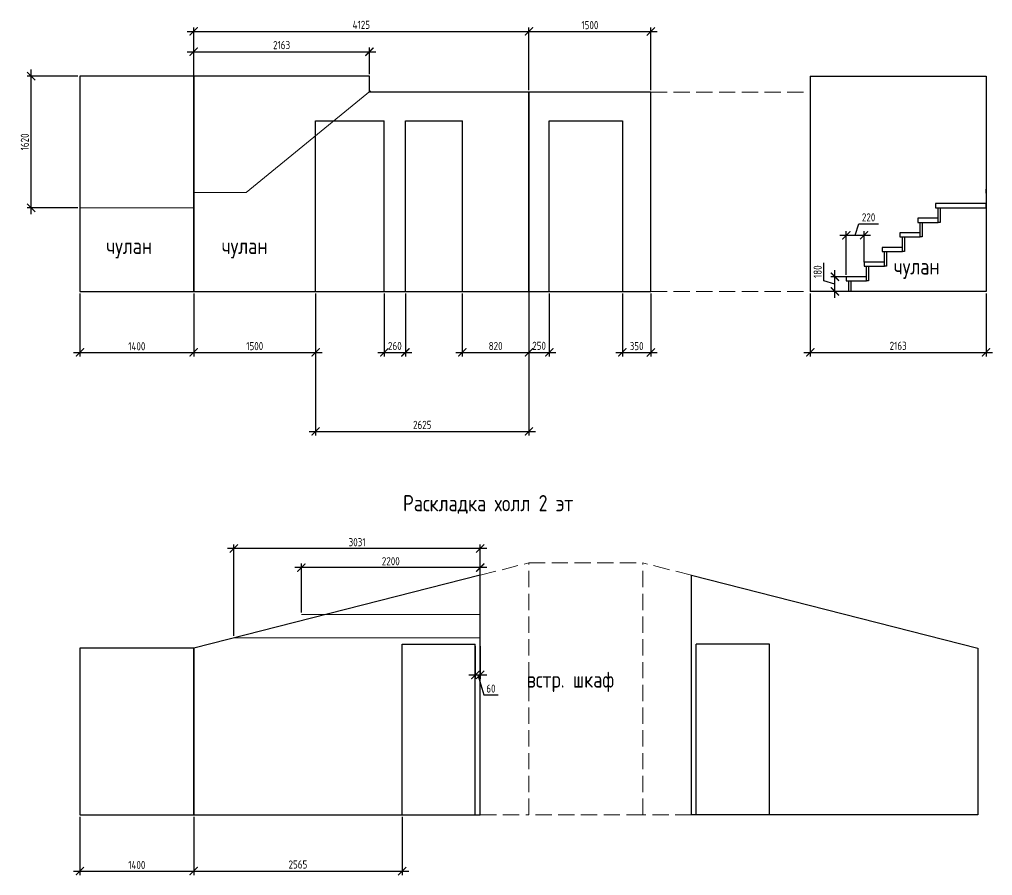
# Model space of a CAD drawing. Header units: millimetres. Extents: x 743280 to 1140305, y -337608 to -106611.
# Drawn here: x 930690 to 942665, y -258206 to -247671 of the extents above; entities that cross this region are included whole.
import ezdxf

# ---------------------------------------------------------------- set-up
doc = ezdxf.new("R2010")
doc.units = ezdxf.units.MM
doc.header["$PDMODE"] = 35
doc.linetypes.add('GOST2.303 4', pattern=[7, 5, -2, 0])
doc.layers.get('Defpoints').update_dxf_attribs({"color": 9})
for name, color, linetype, lineweight in [('НЕВИДИМЫЕ', 6, 'GOST2.303 4', 13), ('ОСНОВНЫЕ', 7, 'Continuous', 30), ('СПДС_РАЗМЕРЫ', 42, 'Continuous', 13), ('ТОНКИЕ', 250, 'Continuous', 13), ('Штриховка', 246, 'Continuous', 5)]:
    doc.layers.add(name, color=color, linetype=linetype, lineweight=lineweight)
doc.styles.add('GOST 2.304', font='CS_Gost2304.shx')
doc.styles.add('ГОСТ 2.304', font='CS_Gost2304.shx')
doc.dimstyles.new('СПДС', dxfattribs={"dimtxt": 2.5, "dimasz": 2.5, "dimexe": 1.25, "dimexo": 0.625, "dimtad": 1, "dimdec": 0, "dimtxsty": 'GOST 2.304', "dimblk": 'ARCHTICK', "dimblk1": 'ARCHTICK', "dimblk2": 'ARCHTICK', "dimcen": 2.5, "dimdle": 2, "dimadec": 0, "dimazin": 2, "dimtfac": 0.75, "dimtdec": 4, "dimtmove": 1, "dimatfit": 3, "dimfxl": 1, "dimtolj": 1, "dimarcsym": 1})

# ---------------------------------------------------------------- blocks, each defined once
blk = doc.blocks.new('_ArchTick')
at = {"color": 0, "linetype": 'ByBlock', "const_width": 0.15}
blk.add_lwpolyline([(-0.5, -0.5), (0.5, 0.5)], dxfattribs=at)
blk = doc.blocks.new('*D603')
at = {"layer": 'Defpoints', "color": 0, "ltscale": 40, "transparency": 16777216}
for p in [(931434, -251018), (932834, -251018), (932834, -251768)]:
    blk.add_point(p, dxfattribs=at)
at = {"layer": 'СПДС_РАЗМЕРЫ', "color": 0, "lineweight": -2, "ltscale": 40, "transparency": 16777216}
for p, q in [((931434, -251043), (931434, -251818)), ((932834, -251043), (932834, -251818)), ((931354, -251768), (932914, -251768))]:
    blk.add_line(p, q, dxfattribs=at)
at = {"layer": 'СПДС_РАЗМЕРЫ', "color": 0, "lineweight": -2, "ltscale": 40, "transparency": 16777216, "xscale": 100, "yscale": 100, "zscale": 100, "rotation": 180}
blk.add_blockref('_ArchTick', (931434, -251768), dxfattribs=at)
at = {"layer": 'СПДС_РАЗМЕРЫ', "color": 0, "lineweight": -2, "ltscale": 40, "transparency": 16777216, "xscale": 100, "yscale": 100, "zscale": 100}
blk.add_blockref('_ArchTick', (932834, -251768), dxfattribs=at)
at = {"layer": 'СПДС_РАЗМЕРЫ', "color": 0, "ltscale": 40, "transparency": 16777216, "insert": (932134, -251693), "char_height": 100, "attachment_point": 5, "style": 'GOST 2.304'}
blk.add_mtext('\\A1;1400', dxfattribs=at)
blk = doc.blocks.new('*D604')
at = {"layer": 'Defpoints', "color": 0, "ltscale": 40, "transparency": 16777216}
for p in [(932834, -251018), (934335, -251018), (934335, -251768)]:
    blk.add_point(p, dxfattribs=at)
at = {"layer": 'СПДС_РАЗМЕРЫ', "color": 0, "lineweight": -2, "ltscale": 40, "transparency": 16777216}
for p, q in [((932834, -251043), (932834, -251818)), ((934335, -251043), (934335, -251818)), ((932754, -251768), (934415, -251768))]:
    blk.add_line(p, q, dxfattribs=at)
at = {"layer": 'СПДС_РАЗМЕРЫ', "color": 0, "lineweight": -2, "ltscale": 40, "transparency": 16777216, "xscale": 100, "yscale": 100, "zscale": 100, "rotation": 180}
blk.add_blockref('_ArchTick', (932834, -251768), dxfattribs=at)
at = {"layer": 'СПДС_РАЗМЕРЫ', "color": 0, "lineweight": -2, "ltscale": 40, "transparency": 16777216, "xscale": 100, "yscale": 100, "zscale": 100}
blk.add_blockref('_ArchTick', (934335, -251768), dxfattribs=at)
at = {"layer": 'СПДС_РАЗМЕРЫ', "color": 0, "ltscale": 40, "transparency": 16777216, "insert": (933585, -251691), "char_height": 100, "attachment_point": 5, "style": 'GOST 2.304'}
blk.add_mtext('\\A1;1500', dxfattribs=at)
blk = doc.blocks.new('*D605')
at = {"layer": 'Defpoints', "color": 0, "ltscale": 40, "transparency": 16777216}
for p in [(935180, -251018), (935440, -251018), (935440, -251768)]:
    blk.add_point(p, dxfattribs=at)
at = {"layer": 'СПДС_РАЗМЕРЫ', "color": 0, "lineweight": -2, "ltscale": 40, "transparency": 16777216}
for p, q in [((935180, -251043), (935180, -251818)), ((935440, -251043), (935440, -251818)), ((935100, -251768), (935520, -251768))]:
    blk.add_line(p, q, dxfattribs=at)
at = {"layer": 'СПДС_РАЗМЕРЫ', "color": 0, "lineweight": -2, "ltscale": 40, "transparency": 16777216, "xscale": 100, "yscale": 100, "zscale": 100, "rotation": 180}
blk.add_blockref('_ArchTick', (935180, -251768), dxfattribs=at)
at = {"layer": 'СПДС_РАЗМЕРЫ', "color": 0, "lineweight": -2, "ltscale": 40, "transparency": 16777216, "xscale": 100, "yscale": 100, "zscale": 100}
blk.add_blockref('_ArchTick', (935440, -251768), dxfattribs=at)
at = {"layer": 'СПДС_РАЗМЕРЫ', "color": 0, "ltscale": 40, "transparency": 16777216, "insert": (935310, -251689), "char_height": 100, "attachment_point": 5, "style": 'GOST 2.304'}
blk.add_mtext('\\A1;260', dxfattribs=at)
blk = doc.blocks.new('*D606')
at = {"layer": 'Defpoints', "color": 0, "ltscale": 40, "transparency": 16777216}
for p in [(936140, -251018), (936960, -251018), (936960, -251768)]:
    blk.add_point(p, dxfattribs=at)
at = {"layer": 'СПДС_РАЗМЕРЫ', "color": 0, "lineweight": -2, "ltscale": 40, "transparency": 16777216}
for p, q in [((936140, -251043), (936140, -251818)), ((936960, -251043), (936960, -251818)), ((936060, -251768), (937040, -251768))]:
    blk.add_line(p, q, dxfattribs=at)
at = {"layer": 'СПДС_РАЗМЕРЫ', "color": 0, "lineweight": -2, "ltscale": 40, "transparency": 16777216, "xscale": 100, "yscale": 100, "zscale": 100, "rotation": 180}
blk.add_blockref('_ArchTick', (936140, -251768), dxfattribs=at)
at = {"layer": 'СПДС_РАЗМЕРЫ', "color": 0, "lineweight": -2, "ltscale": 40, "transparency": 16777216, "xscale": 100, "yscale": 100, "zscale": 100}
blk.add_blockref('_ArchTick', (936960, -251768), dxfattribs=at)
at = {"layer": 'СПДС_РАЗМЕРЫ', "color": 0, "ltscale": 40, "transparency": 16777216, "insert": (936550, -251689), "char_height": 100, "attachment_point": 5, "style": 'GOST 2.304'}
blk.add_mtext('\\A1;820', dxfattribs=at)
blk = doc.blocks.new('*D607')
at = {"layer": 'Defpoints', "color": 0, "ltscale": 40, "transparency": 16777216}
for p in [(936960, -251018), (937210, -251018), (937210, -251768)]:
    blk.add_point(p, dxfattribs=at)
at = {"layer": 'СПДС_РАЗМЕРЫ', "color": 0, "lineweight": -2, "ltscale": 40, "transparency": 16777216}
for p, q in [((936960, -251043), (936960, -251818)), ((937210, -251043), (937210, -251818)), ((936880, -251768), (937290, -251768))]:
    blk.add_line(p, q, dxfattribs=at)
at = {"layer": 'СПДС_РАЗМЕРЫ', "color": 0, "lineweight": -2, "ltscale": 40, "transparency": 16777216, "xscale": 100, "yscale": 100, "zscale": 100, "rotation": 180}
blk.add_blockref('_ArchTick', (936960, -251768), dxfattribs=at)
at = {"layer": 'СПДС_РАЗМЕРЫ', "color": 0, "lineweight": -2, "ltscale": 40, "transparency": 16777216, "xscale": 100, "yscale": 100, "zscale": 100}
blk.add_blockref('_ArchTick', (937210, -251768), dxfattribs=at)
at = {"layer": 'СПДС_РАЗМЕРЫ', "color": 0, "ltscale": 40, "transparency": 16777216, "insert": (937085, -251687), "char_height": 100, "attachment_point": 5, "style": 'GOST 2.304'}
blk.add_mtext('\\A1;250', dxfattribs=at)
blk = doc.blocks.new('*D608')
at = {"layer": 'Defpoints', "color": 0, "ltscale": 40, "transparency": 16777216}
for p in [(938110, -251018), (938460, -251018), (938460, -251768)]:
    blk.add_point(p, dxfattribs=at)
at = {"layer": 'СПДС_РАЗМЕРЫ', "color": 0, "lineweight": -2, "ltscale": 40, "transparency": 16777216}
for p, q in [((938110, -251043), (938110, -251818)), ((938460, -251043), (938460, -251818)), ((938030, -251768), (938540, -251768))]:
    blk.add_line(p, q, dxfattribs=at)
at = {"layer": 'СПДС_РАЗМЕРЫ', "color": 0, "lineweight": -2, "ltscale": 40, "transparency": 16777216, "xscale": 100, "yscale": 100, "zscale": 100, "rotation": 180}
blk.add_blockref('_ArchTick', (938110, -251768), dxfattribs=at)
at = {"layer": 'СПДС_РАЗМЕРЫ', "color": 0, "lineweight": -2, "ltscale": 40, "transparency": 16777216, "xscale": 100, "yscale": 100, "zscale": 100}
blk.add_blockref('_ArchTick', (938460, -251768), dxfattribs=at)
at = {"layer": 'СПДС_РАЗМЕРЫ', "color": 0, "ltscale": 40, "transparency": 16777216, "insert": (938285, -251691), "char_height": 100, "attachment_point": 5, "style": 'GOST 2.304'}
blk.add_mtext('\\A1;350', dxfattribs=at)
blk = doc.blocks.new('*D609')
at = {"layer": 'Defpoints', "color": 0, "transparency": 16777216}
for p in [(940423, -251018), (942585, -251018), (942585, -251768)]:
    blk.add_point(p, dxfattribs=at)
at = {"layer": 'СПДС_РАЗМЕРЫ', "color": 0, "lineweight": -2, "transparency": 16777216}
for p, q in [((940423, -251043), (940423, -251818)), ((942585, -251043), (942585, -251818)), ((940343, -251768), (942665, -251768))]:
    blk.add_line(p, q, dxfattribs=at)
at = {"layer": 'СПДС_РАЗМЕРЫ', "color": 0, "lineweight": -2, "transparency": 16777216, "xscale": 100, "yscale": 100, "zscale": 100, "rotation": 180}
blk.add_blockref('_ArchTick', (940423, -251768), dxfattribs=at)
at = {"layer": 'СПДС_РАЗМЕРЫ', "color": 0, "lineweight": -2, "transparency": 16777216, "xscale": 100, "yscale": 100, "zscale": 100}
blk.add_blockref('_ArchTick', (942585, -251768), dxfattribs=at)
at = {"layer": 'СПДС_РАЗМЕРЫ', "color": 0, "transparency": 16777216, "insert": (941504, -251687), "char_height": 100, "attachment_point": 5, "style": 'GOST 2.304'}
blk.add_mtext('\\A1;2163', dxfattribs=at)
blk = doc.blocks.new('*D610')
at = {"layer": 'Defpoints', "color": 0, "transparency": 16777216}
for p in [(934997, -248068), (932834, -248368), (934997, -248368)]:
    blk.add_point(p, dxfattribs=at)
at = {"layer": 'СПДС_РАЗМЕРЫ', "color": 0, "lineweight": -2, "transparency": 16777216}
for p, q in [((932754, -248068), (935077, -248068)), ((932834, -248343), (932834, -248018)), ((934997, -248343), (934997, -248018))]:
    blk.add_line(p, q, dxfattribs=at)
at = {"layer": 'СПДС_РАЗМЕРЫ', "color": 0, "lineweight": -2, "transparency": 16777216, "xscale": 100, "yscale": 100, "zscale": 100, "rotation": 180}
blk.add_blockref('_ArchTick', (932834, -248068), dxfattribs=at)
at = {"layer": 'СПДС_РАЗМЕРЫ', "color": 0, "lineweight": -2, "transparency": 16777216, "xscale": 100, "yscale": 100, "zscale": 100}
blk.add_blockref('_ArchTick', (934997, -248068), dxfattribs=at)
at = {"layer": 'СПДС_РАЗМЕРЫ', "color": 0, "transparency": 16777216, "insert": (933916, -247987), "char_height": 100, "attachment_point": 5, "style": 'GOST 2.304'}
blk.add_mtext('\\A1;2163', dxfattribs=at)
blk = doc.blocks.new('*D611')
at = {"layer": 'Defpoints', "color": 0, "transparency": 16777216}
for p in [(936960, -247818), (932834, -248568), (936960, -248568)]:
    blk.add_point(p, dxfattribs=at)
at = {"layer": 'СПДС_РАЗМЕРЫ', "color": 0, "lineweight": -2, "transparency": 16777216}
for p, q in [((932834, -248543), (932834, -247768)), ((936960, -248543), (936960, -247768)), ((932754, -247818), (937040, -247818))]:
    blk.add_line(p, q, dxfattribs=at)
at = {"layer": 'СПДС_РАЗМЕРЫ', "color": 0, "lineweight": -2, "transparency": 16777216, "xscale": 100, "yscale": 100, "zscale": 100, "rotation": 180}
blk.add_blockref('_ArchTick', (932834, -247818), dxfattribs=at)
at = {"layer": 'СПДС_РАЗМЕРЫ', "color": 0, "lineweight": -2, "transparency": 16777216, "xscale": 100, "yscale": 100, "zscale": 100}
blk.add_blockref('_ArchTick', (936960, -247818), dxfattribs=at)
at = {"layer": 'СПДС_РАЗМЕРЫ', "color": 0, "transparency": 16777216, "insert": (934897, -247737), "char_height": 100, "attachment_point": 5, "style": 'GOST 2.304'}
blk.add_mtext('\\A1;4125', dxfattribs=at)
blk = doc.blocks.new('*D612')
at = {"layer": 'Defpoints', "color": 0, "transparency": 16777216}
for p in [(930834, -248368), (931434, -248368), (931434, -249988)]:
    blk.add_point(p, dxfattribs=at)
at = {"layer": 'СПДС_РАЗМЕРЫ', "color": 0, "lineweight": -2, "transparency": 16777216}
for p, q in [((931409, -248368), (930784, -248368)), ((930834, -250068), (930834, -248288)), ((931409, -249988), (930784, -249988))]:
    blk.add_line(p, q, dxfattribs=at)
at = {"layer": 'СПДС_РАЗМЕРЫ', "color": 0, "lineweight": -2, "transparency": 16777216, "xscale": 100, "yscale": 100, "zscale": 100}
for p, rotation in [((930834, -248368), 90), ((930834, -249988), 270)]:
    blk.add_blockref('_ArchTick', p, dxfattribs=dict(at, rotation=rotation))
at = {"layer": 'СПДС_РАЗМЕРЫ', "color": 0, "transparency": 16777216, "insert": (930756, -249178), "char_height": 100, "attachment_point": 5, "rotation": 90, "style": 'GOST 2.304'}
blk.add_mtext('\\A1;1620', dxfattribs=at)
blk = doc.blocks.new('*D613')
at = {"layer": 'Defpoints', "color": 0, "transparency": 16777216}
for p in [(938460, -247818), (936960, -248568), (938460, -248568)]:
    blk.add_point(p, dxfattribs=at)
at = {"layer": 'СПДС_РАЗМЕРЫ', "color": 0, "lineweight": -2, "transparency": 16777216}
for p, q in [((936960, -248543), (936960, -247768)), ((938460, -248543), (938460, -247768)), ((936880, -247818), (938540, -247818))]:
    blk.add_line(p, q, dxfattribs=at)
at = {"layer": 'СПДС_РАЗМЕРЫ', "color": 0, "lineweight": -2, "transparency": 16777216, "xscale": 100, "yscale": 100, "zscale": 100, "rotation": 180}
blk.add_blockref('_ArchTick', (936960, -247818), dxfattribs=at)
at = {"layer": 'СПДС_РАЗМЕРЫ', "color": 0, "lineweight": -2, "transparency": 16777216, "xscale": 100, "yscale": 100, "zscale": 100}
blk.add_blockref('_ArchTick', (938460, -247818), dxfattribs=at)
at = {"layer": 'СПДС_РАЗМЕРЫ', "color": 0, "transparency": 16777216, "insert": (937710, -247741), "char_height": 100, "attachment_point": 5, "style": 'GOST 2.304'}
blk.add_mtext('\\A1;1500', dxfattribs=at)
blk = doc.blocks.new('*D615')
at = {"layer": 'Defpoints', "color": 0, "ltscale": 40, "transparency": 16777216}
for p in [(931434, -257458), (932834, -257458), (932834, -258151)]:
    blk.add_point(p, dxfattribs=at)
at = {"layer": 'СПДС_РАЗМЕРЫ', "color": 0, "lineweight": -2, "ltscale": 40, "transparency": 16777216}
for p, q in [((931434, -257483), (931434, -258201)), ((932834, -257483), (932834, -258201)), ((931354, -258151), (932914, -258151))]:
    blk.add_line(p, q, dxfattribs=at)
at = {"layer": 'СПДС_РАЗМЕРЫ', "color": 0, "lineweight": -2, "ltscale": 40, "transparency": 16777216, "xscale": 100, "yscale": 100, "zscale": 100, "rotation": 180}
blk.add_blockref('_ArchTick', (931434, -258151), dxfattribs=at)
at = {"layer": 'СПДС_РАЗМЕРЫ', "color": 0, "lineweight": -2, "ltscale": 40, "transparency": 16777216, "xscale": 100, "yscale": 100, "zscale": 100}
blk.add_blockref('_ArchTick', (932834, -258151), dxfattribs=at)
at = {"layer": 'СПДС_РАЗМЕРЫ', "color": 0, "ltscale": 40, "transparency": 16777216, "insert": (932134, -258076), "char_height": 100, "attachment_point": 5, "style": 'GOST 2.304'}
blk.add_mtext('\\A1;1400', dxfattribs=at)
blk = doc.blocks.new('*D616')
at = {"layer": 'Defpoints', "color": 0, "ltscale": 40, "transparency": 16777216}
for p in [(935400, -257458), (932834, -257483), (935400, -258151)]:
    blk.add_point(p, dxfattribs=at)
at = {"layer": 'СПДС_РАЗМЕРЫ', "color": 0, "lineweight": -2, "ltscale": 40, "transparency": 16777216}
for p, q in [((932834, -257508), (932834, -258201)), ((935400, -257483), (935400, -258201)), ((932754, -258151), (935480, -258151))]:
    blk.add_line(p, q, dxfattribs=at)
at = {"layer": 'СПДС_РАЗМЕРЫ', "color": 0, "lineweight": -2, "ltscale": 40, "transparency": 16777216, "xscale": 100, "yscale": 100, "zscale": 100, "rotation": 180}
blk.add_blockref('_ArchTick', (932834, -258151), dxfattribs=at)
at = {"layer": 'СПДС_РАЗМЕРЫ', "color": 0, "lineweight": -2, "ltscale": 40, "transparency": 16777216, "xscale": 100, "yscale": 100, "zscale": 100}
blk.add_blockref('_ArchTick', (935400, -258151), dxfattribs=at)
at = {"layer": 'СПДС_РАЗМЕРЫ', "color": 0, "ltscale": 40, "transparency": 16777216, "insert": (934117, -258070), "char_height": 100, "attachment_point": 5, "style": 'GOST 2.304'}
blk.add_mtext('\\A1;2565', dxfattribs=at)
blk = doc.blocks.new('*D617')
at = {"layer": 'Defpoints', "color": 0, "ltscale": 40, "transparency": 16777216}
for p in [(933329, -254181), (933329, -255282), (936360, -255282)]:
    blk.add_point(p, dxfattribs=at)
at = {"layer": 'СПДС_РАЗМЕРЫ', "color": 0, "lineweight": -2, "ltscale": 40, "transparency": 16777216}
for p, q in [((936440, -254181), (933249, -254181)), ((933329, -255257), (933329, -254131)), ((936360, -255257), (936360, -254131))]:
    blk.add_line(p, q, dxfattribs=at)
at = {"layer": 'СПДС_РАЗМЕРЫ', "color": 0, "lineweight": -2, "ltscale": 40, "transparency": 16777216, "xscale": 100, "yscale": 100, "zscale": 100, "rotation": 180}
blk.add_blockref('_ArchTick', (933329, -254181), dxfattribs=at)
at = {"layer": 'СПДС_РАЗМЕРЫ', "color": 0, "lineweight": -2, "ltscale": 40, "transparency": 16777216, "xscale": 100, "yscale": 100, "zscale": 100}
blk.add_blockref('_ArchTick', (936360, -254181), dxfattribs=at)
at = {"layer": 'СПДС_РАЗМЕРЫ', "color": 0, "ltscale": 40, "transparency": 16777216, "insert": (934845, -254104), "char_height": 100, "attachment_point": 5, "style": 'GOST 2.304'}
blk.add_mtext('\\A1;3031', dxfattribs=at)
blk = doc.blocks.new('*D618')
at = {"layer": 'Defpoints', "color": 0, "ltscale": 40, "transparency": 16777216}
for p in [(934160, -254417), (934160, -254993), (936360, -254993)]:
    blk.add_point(p, dxfattribs=at)
at = {"layer": 'СПДС_РАЗМЕРЫ', "color": 0, "lineweight": -2, "ltscale": 40, "transparency": 16777216}
for p, q in [((936440, -254417), (934080, -254417)), ((934160, -254968), (934160, -254367)), ((936360, -254968), (936360, -254367))]:
    blk.add_line(p, q, dxfattribs=at)
at = {"layer": 'СПДС_РАЗМЕРЫ', "color": 0, "lineweight": -2, "ltscale": 40, "transparency": 16777216, "xscale": 100, "yscale": 100, "zscale": 100, "rotation": 180}
blk.add_blockref('_ArchTick', (934160, -254417), dxfattribs=at)
at = {"layer": 'СПДС_РАЗМЕРЫ', "color": 0, "lineweight": -2, "ltscale": 40, "transparency": 16777216, "xscale": 100, "yscale": 100, "zscale": 100}
blk.add_blockref('_ArchTick', (936360, -254417), dxfattribs=at)
at = {"layer": 'СПДС_РАЗМЕРЫ', "color": 0, "ltscale": 40, "transparency": 16777216, "insert": (935260, -254338), "char_height": 100, "attachment_point": 5, "style": 'GOST 2.304'}
blk.add_mtext('\\A1;2200', dxfattribs=at)
blk = doc.blocks.new('*D619')
at = {"layer": 'Defpoints', "color": 0, "ltscale": 40, "transparency": 16777216}
for p in [(936960, -250255), (934335, -251018), (936960, -252741)]:
    blk.add_point(p, dxfattribs=at)
at = {"layer": 'СПДС_РАЗМЕРЫ', "color": 0, "lineweight": -2, "ltscale": 40, "transparency": 16777216}
for p, q in [((936960, -250280), (936960, -252791)), ((934335, -251043), (934335, -252791)), ((934255, -252741), (937040, -252741))]:
    blk.add_line(p, q, dxfattribs=at)
at = {"layer": 'СПДС_РАЗМЕРЫ', "color": 0, "lineweight": -2, "ltscale": 40, "transparency": 16777216, "xscale": 100, "yscale": 100, "zscale": 100, "rotation": 180}
blk.add_blockref('_ArchTick', (934335, -252741), dxfattribs=at)
at = {"layer": 'СПДС_РАЗМЕРЫ', "color": 0, "lineweight": -2, "ltscale": 40, "transparency": 16777216, "xscale": 100, "yscale": 100, "zscale": 100}
blk.add_blockref('_ArchTick', (936960, -252741), dxfattribs=at)
at = {"layer": 'СПДС_РАЗМЕРЫ', "color": 0, "ltscale": 40, "transparency": 16777216, "insert": (935647, -252660), "char_height": 100, "attachment_point": 5, "style": 'GOST 2.304'}
blk.add_mtext('\\A1;2625', dxfattribs=at)
blk = doc.blocks.new('*D632')
at = {"layer": 'Defpoints', "color": 0, "ltscale": 40, "transparency": 16777216}
for p in [(940726, -250838), (940895, -250838), (940895, -251018)]:
    blk.add_point(p, dxfattribs=at)
at = {"layer": 'СПДС_РАЗМЕРЫ', "color": 0, "lineweight": -2, "ltscale": 40, "transparency": 16777216}
for p, q in [((940588, -250886), (940588, -250664)), ((940726, -251098), (940726, -250758)), ((940870, -250838), (940676, -250838)), ((940726, -250928), (940588, -250886)), ((940870, -251018), (940676, -251018))]:
    blk.add_line(p, q, dxfattribs=at)
at = {"layer": 'СПДС_РАЗМЕРЫ', "color": 0, "lineweight": -2, "ltscale": 40, "transparency": 16777216, "xscale": 100, "yscale": 100, "zscale": 100}
for p, rotation in [((940726, -250838), 90), ((940726, -251018), 270)]:
    blk.add_blockref('_ArchTick', p, dxfattribs=dict(at, rotation=rotation))
at = {"layer": 'СПДС_РАЗМЕРЫ', "color": 0, "ltscale": 40, "transparency": 16777216, "insert": (940513, -250775), "char_height": 100, "attachment_point": 5, "rotation": 90, "style": 'GOST 2.304'}
blk.add_mtext('\\A1;180', dxfattribs=at)
blk = doc.blocks.new('*D634')
at = {"layer": 'Defpoints', "color": 0, "ltscale": 40, "transparency": 16777216}
for p in [(941085, -250327), (941085, -250683), (940865, -250838)]:
    blk.add_point(p, dxfattribs=at)
at = {"layer": 'СПДС_РАЗМЕРЫ', "color": 0, "lineweight": -2, "ltscale": 40, "transparency": 16777216}
for p, q in [((940865, -250813), (940865, -250277)), ((940975, -250327), (941018, -250186)), ((941018, -250186), (941263, -250186)), ((941085, -250658), (941085, -250277)), ((940785, -250327), (941165, -250327))]:
    blk.add_line(p, q, dxfattribs=at)
at = {"layer": 'СПДС_РАЗМЕРЫ', "color": 0, "lineweight": -2, "ltscale": 40, "transparency": 16777216, "xscale": 100, "yscale": 100, "zscale": 100, "rotation": 180}
blk.add_blockref('_ArchTick', (940865, -250327), dxfattribs=at)
at = {"layer": 'СПДС_РАЗМЕРЫ', "color": 0, "lineweight": -2, "ltscale": 40, "transparency": 16777216, "xscale": 100, "yscale": 100, "zscale": 100}
blk.add_blockref('_ArchTick', (941085, -250327), dxfattribs=at)
at = {"layer": 'СПДС_РАЗМЕРЫ', "color": 0, "ltscale": 40, "transparency": 16777216, "insert": (941140, -250107), "char_height": 100, "attachment_point": 5, "style": 'GOST 2.304'}
blk.add_mtext('\\A1;220', dxfattribs=at)
blk = doc.blocks.new('*D635')
at = {"layer": 'Defpoints', "color": 0, "ltscale": 40, "transparency": 16777216}
for p in [(936300, -255358), (936360, -255358), (936360, -255737)]:
    blk.add_point(p, dxfattribs=at)
at = {"layer": 'СПДС_РАЗМЕРЫ', "color": 0, "lineweight": -2, "ltscale": 40, "transparency": 16777216}
for p, q in [((936300, -255383), (936300, -255787)), ((936360, -255383), (936360, -255787)), ((936220, -255737), (936440, -255737)), ((936330, -255737), (936404, -255983)), ((936404, -255983), (936581, -255983))]:
    blk.add_line(p, q, dxfattribs=at)
at = {"layer": 'СПДС_РАЗМЕРЫ', "color": 0, "lineweight": -2, "ltscale": 40, "transparency": 16777216, "xscale": 100, "yscale": 100, "zscale": 100, "rotation": 180}
blk.add_blockref('_ArchTick', (936300, -255737), dxfattribs=at)
at = {"layer": 'СПДС_РАЗМЕРЫ', "color": 0, "lineweight": -2, "ltscale": 40, "transparency": 16777216, "xscale": 100, "yscale": 100, "zscale": 100}
blk.add_blockref('_ArchTick', (936360, -255737), dxfattribs=at)
at = {"layer": 'СПДС_РАЗМЕРЫ', "color": 0, "ltscale": 40, "transparency": 16777216, "insert": (936492, -255905), "char_height": 100, "attachment_point": 5, "style": 'GOST 2.304'}
blk.add_mtext('\\A1;60', dxfattribs=at)

msp = doc.modelspace()

# ---------------------------------------------------------------- linework, layer by layer
at = {"layer": 'НЕВИДИМЫЕ', "ltscale": 40}
for p, q in [((938459.9, -248567.7), (940422.6, -248567.7)), ((938459.9, -251017.7), (940422.6, -251017.7)), ((936359.9, -254511), (936959.9, -254358.3)), ((936959.9, -254358.3), (938359.9, -254358.3)), ((936959.9, -257458.3), (936959.9, -254358.3)), ((938359.9, -257458.3), (938359.9, -254358.3)), ((938959.9, -254511), (938359.9, -254358.3)), ((936359.9, -257458.3), (936959.9, -257458.3)), ((938359.9, -257458.3), (936959.9, -257458.3)), ((938959.9, -257458.3), (938359.9, -257458.3))]:
    msp.add_line(p, q, dxfattribs=at)
at = {"layer": 'ОСНОВНЫЕ', "ltscale": 40}
for p, q in [((940422.6, -248367.7), (940422.6, -251017.7)), ((940422.6, -248367.7), (942585.4, -248367.7)), ((942585.4, -248367.7), (942585.4, -251017.7)), ((938459.9, -251017.7), (938459.9, -248567.7)), ((934334.9, -248917.7), (935179.9, -248917.7)), ((935440.3, -248917.7), (936140.3, -248917.7)), ((937209.9, -251017.7), (937209.9, -248917.7)), ((937209.9, -248917.7), (938109.9, -248917.7)), ((938109.9, -248917.7), (938109.9, -251017.7)), ((942585.4, -251017.7), (940422.6, -251017.7)), ((936359.9, -254511), (932834.4, -255408.3)), ((936359.9, -257458.3), (936359.9, -254511)), ((938959.9, -257458.3), (938959.9, -254511)), ((938959.9, -254511), (942485.4, -255408.3)), ((932834.4, -255408.3), (932834.4, -257458.3)), ((935399.9, -255358.3), (936299.9, -255358.3)), ((939919.9, -255358.3), (939019.9, -255358.3)), ((942485.4, -255408.3), (942485.4, -257458.3)), ((932834.4, -257458.3), (936359.9, -257458.3)), ((942485.4, -257458.3), (938959.9, -257458.3))]:
    msp.add_line(p, q, dxfattribs=at)
at = {"layer": 'ОСНОВНЫЕ', "ltscale": 100}
for p, q in [((934334.9, -251017.7), (934334.9, -248917.7)), ((935179.9, -251017.7), (935179.9, -248917.7)), ((935440.3, -251017.7), (935440.3, -248917.7)), ((936140.3, -251017.7), (936140.3, -248917.7)), ((942585.4, -249807.7), (942585.4, -249757.7)), ((942585.4, -249937.7), (941965.4, -249937.7)), ((941965.4, -249937.7), (941965.4, -249987.7)), ((941965.4, -249987.7), (942585.4, -249987.7)), ((941995.4, -250117.7), (941995.4, -249987.7)), ((942020.4, -249987.7), (942020.4, -250167.7)), ((942585.4, -249987.7), (942585.4, -249937.7)), ((941995.4, -250117.7), (941745.4, -250117.7)), ((941745.4, -250117.7), (941745.4, -250167.7)), ((941995.4, -250167.7), (941995.4, -250117.7)), ((941745.4, -250167.7), (941995.4, -250167.7)), ((941775.4, -250297.7), (941775.4, -250167.7)), ((941800.4, -250167.7), (941800.4, -250347.7)), ((942020.4, -250167.7), (941995.4, -250167.7)), ((941775.4, -250297.7), (941525.4, -250297.7)), ((941525.4, -250297.7), (941525.4, -250347.7)), ((941525.4, -250347.7), (941775.4, -250347.7)), ((941555.4, -250477.7), (941555.4, -250347.7)), ((941580.4, -250347.7), (941580.4, -250527.7)), ((941775.4, -250347.7), (941775.4, -250297.7)), ((941800.4, -250347.7), (941775.4, -250347.7)), ((941555.4, -250477.7), (941305.4, -250477.7)), ((941305.4, -250477.7), (941305.4, -250527.7)), ((941555.4, -250527.7), (941555.4, -250477.7)), ((941305.4, -250527.7), (941555.4, -250527.7)), ((941335.4, -250657.7), (941335.4, -250527.7)), ((941360.4, -250527.7), (941360.4, -250707.7)), ((941580.4, -250527.7), (941555.4, -250527.7)), ((941335.4, -250657.7), (941085.4, -250657.7)), ((941085.4, -250657.7), (941085.4, -250707.7)), ((941085.4, -250707.7), (941335.4, -250707.7)), ((941115.4, -250837.7), (941115.4, -250707.7)), ((941140.4, -250707.7), (941140.4, -250887.7)), ((941335.4, -250707.7), (941335.4, -250657.7)), ((941360.4, -250707.7), (941335.4, -250707.7)), ((941360.4, -250707.7), (941335.4, -250707.7)), ((941115.4, -250837.7), (940865.4, -250837.7)), ((940865.4, -250837.7), (940865.4, -250887.7)), ((941115.4, -250887.7), (941115.4, -250837.7)), ((940865.4, -250887.7), (941115.4, -250887.7)), ((940895.4, -251017.7), (940895.4, -250887.7)), ((940920.4, -250887.7), (940920.4, -251017.7)), ((941140.4, -250887.7), (941115.4, -250887.7)), ((941140.4, -250887.7), (941115.4, -250887.7)), ((940920.4, -251017.7), (940895.4, -251017.7)), ((935399.9, -257458.3), (935399.9, -255358.3)), ((936299.9, -257458.3), (936299.9, -255358.3)), ((939019.9, -257458.3), (939019.9, -255358.3)), ((939919.9, -257458.3), (939919.9, -255358.3))]:
    msp.add_line(p, q, dxfattribs=at)
at = {"layer": 'ОСНОВНЫЕ', "ltscale": 40}
for points in [[(931434.4, -251017.7), (932834.4, -251017.7), (932834.4, -248367.7), (931434.4, -248367.7)], [(932834.4, -251017.7), (936959.9, -251017.7), (936959.9, -248567.7), (934997.2, -248567.7), (934997.2, -248367.7), (932834.4, -248367.7)], [(936959.9, -251017.7), (938459.9, -251017.7), (938459.9, -248567.7), (936959.9, -248567.7)], [(931434.4, -257458.3), (932834.4, -257458.3), (932834.4, -255408.3), (931434.4, -255408.3)]]:
    msp.add_lwpolyline(points, close=True, dxfattribs=at)
at = {"layer": 'СПДС_РАЗМЕРЫ', "ltscale": 40}
for p, q in [((936359.9, -254992.8), (934159.9, -254992.8)), ((936359.9, -255282.3), (933329.3, -255282.3))]:
    msp.add_line(p, q, dxfattribs=at)
at = {"layer": 'ТОНКИЕ', "ltscale": 40}
for p, q in [((935011.3, -248547.7), (933479.4, -249801.1)), ((933479.4, -249801.1), (932834.4, -249801.1)), ((931434.4, -249987.7), (932834.4, -249987.7))]:
    msp.add_line(p, q, dxfattribs=at)

# ---------------------------------------------------------------- texts
at = {"layer": 'Штриховка', "color": 5, "linetype": 'Continuous', "ltscale": 40, "style": 'ГОСТ 2.304'}
for s, p in [('чулан', (931757.5, -250557.8)), ('чулан', (933178.2, -250557.8)), ('чулан', (941449.4, -250810)), ('Раскладка холл 2 эт', (935410.1, -253723.6)), ('встр. шкаф', (936932.4, -255893.3))]:
    msp.add_text(s, height=200, dxfattribs=at).set_placement(p)

# ---------------------------------------------------------------- dimensions: what is measured, and where the dimension line sits
at = {"layer": 'СПДС_РАЗМЕРЫ'}
for base, p1, p2, picture, middle in [((936959.9011, -247817.7119), (932834.4277, -248567.7119), (936959.9011, -248567.7119), '*D611', (934897.1644, -247736.7678)), ((938459.9, -247817.7), (936959.9, -248567.7), (938459.9, -248567.7), '*D613', (937709.9, -247740.6)), ((934997.2, -248067.7), (932834.4, -248367.7), (934997.2, -248367.7), '*D610', (933915.8, -247986.8)), ((942585.4, -251767.7), (940422.6, -251017.7), (942585.4, -251017.7), '*D609', (941504, -251686.8))]:
    dim = msp.add_linear_dim(base=base, p1=p1, p2=p2, dimstyle='СПДС', override={"dimscale": 40}, dxfattribs=at)
    dim.commit()
    dim.dimension.update_dxf_attribs({"geometry": picture, "text_midpoint": middle})
dim = msp.add_linear_dim(base=(930834.4, -248367.7), p1=(931434.4, -249987.7), p2=(931434.4, -248367.7), angle=90, dimstyle='СПДС', override={"dimscale": 40}, dxfattribs=at)
dim.commit()
dim.dimension.update_dxf_attribs({"geometry": '*D612', "text_midpoint": (930755.6, -249177.7)})
at = {"layer": 'СПДС_РАЗМЕРЫ', "ltscale": 40}
for base, p1, p2, picture, middle in [((941085.4, -250327.3), (940865.4, -250837.7), (941085.4, -250682.7), '*D634', (941042.8, -250107)), ((936959.9, -252740.9), (934334.9, -251017.7), (936959.9, -250255.2), '*D619', (935647.4, -252659.9)), ((932834.4, -251767.7), (931434.4, -251017.7), (932834.4, -251017.7), '*D603', (932134.4, -251692.7)), ((934334.9011, -251767.7119), (932834.4277, -251017.7119), (934334.9011, -251017.7119), '*D604', (933584.6644, -251690.6408)), ((935440.3, -251767.7), (935179.9, -251017.7), (935440.3, -251017.7), '*D605', (935310.1, -251688.8)), ((936959.9, -251767.7), (936140.3, -251017.7), (936959.9, -251017.7), '*D606', (936550.1, -251688.8)), ((937209.9, -251767.7), (936959.9, -251017.7), (937209.9, -251017.7), '*D607', (937084.9, -251686.8)), ((938459.9, -251767.7), (938109.9, -251017.7), (938459.9, -251017.7), '*D608', (938284.9, -251690.6)), ((933329.3, -254180.6), (936359.9, -255282.3), (933329.3, -255282.3), '*D617', (934844.6, -254103.5)), ((934159.9, -254416.7), (936359.9, -254992.8), (934159.9, -254992.8), '*D618', (935259.9, -254337.9)), ((936359.9, -255737), (936299.9, -255358.3), (936359.9, -255358.3), '*D635', (936428.8, -255905.3)), ((932834.4, -258150.6), (931434.4, -257458.3), (932834.4, -257458.3), '*D615', (932134.4, -258075.6)), ((935399.9011, -258150.6199), (932834.4277, -257483.2528), (935399.9011, -257458.2528), '*D616', (934117.1644, -258069.6758))]:
    dim = msp.add_linear_dim(base=base, p1=p1, p2=p2, dimstyle='СПДС', override={"dimscale": 40}, dxfattribs=at)
    dim.commit()
    dim.dimension.update_dxf_attribs({"geometry": picture, "text_midpoint": middle})
dim = msp.add_linear_dim(base=(940725.9, -250837.7), p1=(940895.4, -251017.7), p2=(940895.4, -250837.7), angle=90, dimstyle='СПДС', override={"dimscale": 40}, dxfattribs=at)
dim.commit()
dim.dimension.update_dxf_attribs({"geometry": '*D632', "text_midpoint": (940513.4, -250861.5)})

doc.saveas('drawing.dxf')
